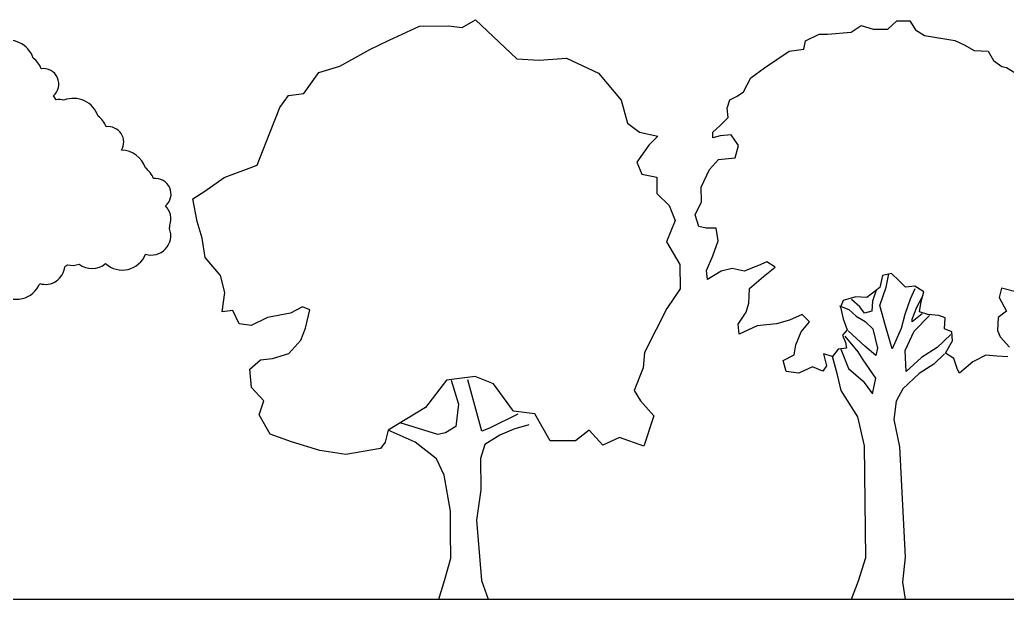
# Model space of a CAD drawing. Header units: millimetres. Extents: x 217.2 to 255.1, y 166.7 to 190.9.
# Drawn here: x 225.4 to 232.25, y 176.67 to 180.69 of the extents above; entities that cross this region are included whole.
import ezdxf

# ---------------------------------------------------------------- set-up
doc = ezdxf.new("R2010")
doc.units = ezdxf.units.MM
doc.layers.add('s', color=145, linetype='Continuous')
doc.layers.add('trees', color=104, linetype='Continuous')

msp = doc.modelspace()

# ---------------------------------------------------------------- linework, layer by layer
at = {"layer": 's', "color": 0}
msp.add_line((217.1888, 176.6733), (255.1288, 176.6733), dxfattribs=at)
at = {"layer": 'trees', "color": 97, "true_color": 0x279b30}
for p, q in [((227.9605, 180.5503), (228.1693, 180.6478)), ((228.1693, 180.6478), (228.37, 180.6494)), ((228.37, 180.6494), (228.4659, 180.6381)), ((228.4659, 180.6381), (228.5583, 180.6928)), ((228.5583, 180.6928), (228.8449, 180.4225)), ((231.4178, 180.628), (231.4809, 180.6847)), ((231.4809, 180.6847), (231.5698, 180.6854)), ((231.5698, 180.6854), (231.6084, 180.6222)), ((230.9409, 180.5916), (230.999, 180.5921)), ((231.6084, 180.6222), (231.6722, 180.5846)), ((231.6722, 180.5846), (231.883, 180.5482)), ((227.8262, 180.4864), (227.9605, 180.5503)), ((227.6175, 180.371), (227.8262, 180.4864)), ((230.5617, 180.36), (230.7332, 180.4757)), ((227.4711, 180.3279), (227.6175, 180.371)), ((228.8449, 180.4225), (229.0007, 180.4117)), ((229.0007, 180.4117), (229.1892, 180.4252)), ((229.1892, 180.4252), (229.4116, 180.3221)), ((227.3675, 180.1804), (227.4711, 180.3279)), ((229.4116, 180.3221), (229.5688, 180.1347)), ((227.2005, 180.0832), (227.2628, 180.1676)), ((227.2628, 180.1676), (227.3675, 180.1804)), ((229.5688, 180.1347), (229.612, 179.9763)), ((227.1066, 179.8429), (227.2005, 180.0832)), ((229.612, 179.9763), (229.6963, 179.9141)), ((229.6963, 179.9141), (229.8223, 179.8851)), ((229.8223, 179.8851), (229.7599, 179.8218)), ((230.2044, 179.8746), (230.2041, 179.9127)), ((230.2551, 179.8877), (230.2044, 179.8746)), ((230.3313, 179.8955), (230.2551, 179.8877)), ((230.3827, 179.8197), (230.3313, 179.8955)), ((227.0449, 179.6837), (227.1066, 179.8429)), ((229.7599, 179.8218), (229.677, 179.7043)), ((230.3579, 179.7361), (230.3827, 179.8197)), ((226.815, 179.5981), (227.0449, 179.6837)), ((229.677, 179.7043), (229.7106, 179.6208)), ((230.1808, 179.653), (230.2437, 179.7225)), ((230.2437, 179.7225), (230.3579, 179.7361)), ((229.7106, 179.6208), (229.8156, 179.6006)), ((230.1237, 179.531), (230.1808, 179.653)), ((226.681, 179.5042), (226.815, 179.5981)), ((229.8156, 179.6006), (229.8164, 179.4868)), ((229.8164, 179.4868), (229.9009, 179.4036)), ((226.6288, 179.2942), (226.5976, 179.4496)), ((229.9009, 179.4036), (229.9437, 179.2992)), ((226.6626, 179.1777), (226.6288, 179.2942)), ((230.2275, 179.247), (230.1585, 179.2464)), ((230.2409, 179.1582), (230.2275, 179.247)), ((226.6846, 179.0431), (226.6626, 179.1777)), ((229.8819, 179.152), (229.976, 178.994)), ((230.2036, 179.0563), (230.2409, 179.1582)), ((226.7904, 178.9181), (226.6846, 179.0431)), ((229.976, 178.994), (229.9773, 178.8263)), ((230.1608, 178.9543), (230.2036, 179.0563)), ((230.5795, 179.0138), (230.5216, 178.988)), ((230.636, 178.9762), (230.5795, 179.0138)), ((230.2625, 178.9479), (230.1668, 178.8909)), ((230.3385, 178.9684), (230.2625, 178.9479)), ((230.4203, 178.9491), (230.3385, 178.9684)), ((230.5216, 178.988), (230.4203, 178.9491)), ((230.5549, 178.912), (230.636, 178.9762)), ((226.8213, 178.8016), (226.7904, 178.9181)), ((230.4594, 178.8296), (230.5549, 178.912)), ((226.8014, 178.6667), (226.8213, 178.8016)), ((229.9773, 178.8263), (229.8856, 178.6908)), ((230.4547, 178.728), (230.4594, 178.8296)), ((232.2067, 178.8306), (232.189, 178.767)), ((232.3339, 178.799), (232.2067, 178.8306)), ((230.4353, 178.6643), (230.4547, 178.728)), ((232.189, 178.767), (232.2406, 178.6712)), ((226.8762, 178.6762), (226.8014, 178.6667)), ((226.9188, 178.5837), (226.8762, 178.6762)), ((227.2746, 178.6584), (227.1161, 178.6272)), ((227.3581, 178.701), (227.2746, 178.6584)), ((227.4092, 178.6804), (227.3581, 178.701)), ((227.3802, 178.5544), (227.4092, 178.6804)), ((229.8856, 178.6908), (229.8119, 178.5435)), ((230.3797, 178.5804), (230.4353, 178.6643))]:
    msp.add_line(p, q, dxfattribs=at)
at = {"layer": 'trees', "color": 97, "true_color": 0x25742c}
for p, q in [((231.164, 180.6061), (231.2326, 180.6519)), ((231.2326, 180.6519), (231.3162, 180.6272)), ((230.8469, 180.5473), (230.9409, 180.5916)), ((230.999, 180.5921), (231.164, 180.6061)), ((231.3162, 180.6272), (231.4178, 180.628)), ((230.8347, 180.4892), (230.8469, 180.5473)), ((231.883, 180.5482), (231.9467, 180.5178)), ((231.9467, 180.5178), (232.0159, 180.4803)), ((230.7332, 180.4757), (230.8347, 180.4892)), ((232.0159, 180.4803), (232.1122, 180.4738)), ((232.1122, 180.4738), (232.1507, 180.4106)), ((232.1507, 180.4106), (232.2073, 180.3675)), ((232.2073, 180.3675), (232.24, 180.3605)), ((232.24, 180.3605), (232.3294, 180.3049)), ((230.4679, 180.2903), (230.5617, 180.36)), ((230.3221, 180.1368), (230.3727, 180.1626)), ((230.3727, 180.1626), (230.4178, 180.1938)), ((230.3044, 180.0786), (230.3221, 180.1368)), ((230.3104, 180.0151), (230.3044, 180.0786)), ((230.2041, 179.9127), (230.2546, 179.9584)), ((230.2546, 179.9584), (230.3104, 180.0151)), ((230.1245, 179.4294), (230.1237, 179.531)), ((230.0816, 179.3402), (230.1245, 179.4294)), ((230.1076, 179.2587), (230.0816, 179.3402)), ((230.1585, 179.2464), (230.1076, 179.2587)), ((230.1668, 178.8909), (230.1608, 178.9543)), ((231.4438, 178.9317), (231.3804, 178.9185)), ((231.3804, 178.9185), (231.3611, 178.8367)), ((231.3611, 178.8367), (231.2727, 178.7653)), ((231.6042, 178.8441), (231.5407, 178.8381)), ((231.668, 178.8065), (231.6042, 178.8441)), ((231.6486, 178.7374), (231.668, 178.8065)), ((231.1078, 178.7458), (231.1024, 178.7331)), ((231.1965, 178.7719), (231.1078, 178.7458)), ((231.2727, 178.7653), (231.1965, 178.7719)), ((231.6364, 178.6665), (231.6486, 178.7374)), ((231.09, 178.7003), (231.1088, 178.6188)), ((231.6946, 178.6488), (231.6364, 178.6665)), ((231.7709, 178.6421), (231.6946, 178.6488)), ((232.2406, 178.6712), (232.1829, 178.6272)), ((227.0027, 178.5724), (226.9188, 178.5837)), ((227.1161, 178.6272), (227.0027, 178.5724)), ((230.3857, 178.5115), (230.3797, 178.5804)), ((230.6464, 178.5825), (230.5122, 178.5688)), ((230.7351, 178.6086), (230.6464, 178.5825)), ((230.8237, 178.6474), (230.7351, 178.6086)), ((230.8174, 178.5276), (230.8749, 178.597)), ((230.8749, 178.597), (230.8237, 178.6474)), ((231.1088, 178.6188), (231.1348, 178.5428)), ((231.8146, 178.6243), (231.7709, 178.6421)), ((231.8097, 178.5481), (231.8146, 178.6243)), ((232.1829, 178.6272), (232.1781, 178.5383)), ((227.3479, 178.4703), (227.3802, 178.5544)), ((229.8119, 178.5435), (229.7293, 178.3842)), ((230.5122, 178.5688), (230.3857, 178.5115)), ((230.78, 178.4384), (230.8174, 178.5276)), ((231.1348, 178.5428), (231.1042, 178.5045)), ((231.8607, 178.5285), (231.8097, 178.5481)), ((231.8666, 178.4651), (231.8607, 178.5285)), ((232.1781, 178.5383), (232.1966, 178.4931)), ((227.2648, 178.3768), (227.3479, 178.4703)), ((231.1042, 178.5045), (231.1228, 178.4538)), ((231.1228, 178.4538), (231.1303, 178.414)), ((231.8165, 178.3812), (231.8666, 178.4651)), ((232.1966, 178.4931), (232.2607, 178.4228)), ((227.1513, 178.343), (227.2648, 178.3768)), ((229.7293, 178.3842), (229.7211, 178.2793)), ((230.7678, 178.3676), (230.78, 178.4384)), ((231.0346, 178.357), (230.971, 178.3746)), ((230.971, 178.3746), (230.9916, 178.2931)), ((231.0723, 178.4081), (231.0346, 178.357)), ((231.1303, 178.414), (231.0723, 178.4081)), ((231.8748, 178.3436), (231.8165, 178.3812)), ((226.9931, 178.2699), (227.0675, 178.3334)), ((227.0675, 178.3334), (227.1513, 178.343)), ((230.6919, 178.3289), (230.7678, 178.3676)), ((230.7125, 178.2528), (230.6919, 178.3289)), ((231.9008, 178.2676), (231.8748, 178.3436)), ((232.0075, 178.3192), (231.9137, 178.2423)), ((232.096, 178.3653), (232.0075, 178.3192)), ((232.1723, 178.3586), (232.096, 178.3653)), ((232.2485, 178.3538), (232.1723, 178.3586)), ((227.0061, 178.1412), (226.9931, 178.2699)), ((229.7211, 178.2793), (229.6594, 178.1201)), ((230.8015, 178.2408), (230.7125, 178.2528)), ((230.8955, 178.2851), (230.8015, 178.2408)), ((230.9665, 178.2548), (230.8955, 178.2851)), ((230.9916, 178.2931), (230.9665, 178.2548)), ((231.9137, 178.2423), (231.9008, 178.2676)), ((228.3562, 178.1937), (228.211, 178.0039)), ((228.5567, 178.2193), (228.3562, 178.1937)), ((228.6829, 178.1663), (228.5567, 178.2193)), ((227.0907, 178.0491), (227.0061, 178.1412)), ((228.8221, 177.9788), (228.6829, 178.1663)), ((229.6594, 178.1201), (229.7019, 178.0485)), ((227.0585, 177.953), (227.0907, 178.0491)), ((229.7019, 178.0485), (229.7956, 177.9445)), ((228.211, 178.0039), (227.9517, 177.8462)), ((228.969, 177.959), (228.8221, 177.9788)), ((227.1344, 177.8188), (227.0585, 177.953)), ((229.0753, 177.7711), (228.969, 177.959)), ((229.7956, 177.9445), (229.7254, 177.7343)), ((227.9517, 177.8462), (227.9314, 177.7622)), ((229.3472, 177.8451), (229.2519, 177.7725)), ((229.4408, 177.7411), (229.3472, 177.8451)), ((227.2816, 177.7661), (227.1344, 177.8188)), ((227.4797, 177.7047), (227.2816, 177.7661)), ((227.9314, 177.7622), (227.8988, 177.72)), ((229.2519, 177.7725), (229.0753, 177.7711)), ((229.5572, 177.7959), (229.4408, 177.7411)), ((229.7254, 177.7343), (229.5572, 177.7959)), ((227.6596, 177.6762), (227.4797, 177.7047)), ((227.8988, 177.72), (227.6596, 177.6762))]:
    msp.add_line(p, q, dxfattribs=at)
at = {"layer": 'trees', "color": 64, "true_color": 0x78b116}
for p, q in [((230.4178, 180.1938), (230.4679, 180.2903)), ((226.5976, 179.4496), (226.681, 179.5042)), ((229.9437, 179.2992), (229.8819, 179.152)), ((231.495, 178.8813), (231.4438, 178.9317)), ((231.5407, 178.8381), (231.495, 178.8813))]:
    msp.add_line(p, q, dxfattribs=at)
at = {"layer": 'trees', "color": 49, "true_color": 0x594322}
for p, q in [((231.4065, 178.8371), (231.4239, 178.9315)), ((231.3358, 178.8166), (231.311, 178.7402)), ((231.3621, 178.7097), (231.4065, 178.8371)), ((231.6043, 178.8259), (231.5722, 178.7549)), ((231.1024, 178.7331), (231.09, 178.7003)), ((231.2224, 178.7014), (231.1658, 178.7517)), ((231.311, 178.7402), (231.3061, 178.6712)), ((231.5722, 178.7549), (231.5349, 178.6476)), ((231.618, 178.699), (231.6556, 178.7683)), ((231.0827, 178.7075), (231.1464, 178.6826)), ((231.1464, 178.6826), (231.1975, 178.6377)), ((231.2554, 178.6581), (231.2224, 178.7014)), ((231.3061, 178.6712), (231.2554, 178.6581)), ((231.4013, 178.5703), (231.3621, 178.7097)), ((231.586, 178.6153), (231.618, 178.699)), ((231.6565, 178.6539), (231.5861, 178.5972)), ((231.1975, 178.6377), (231.2613, 178.6001)), ((231.2613, 178.6001), (231.3125, 178.5496)), ((231.5349, 178.6476), (231.5103, 178.5512)), ((231.5861, 178.5972), (231.586, 178.6153)), ((231.5993, 178.5337), (231.7074, 178.6416)), ((231.4479, 178.411), (231.4013, 178.5703)), ((231.5103, 178.5512), (231.4479, 178.411)), ((231.5369, 178.399), (231.5993, 178.5337)), ((231.8535, 178.5103), (231.7599, 178.4189)), ((231.0923, 178.4082), (231.1441, 178.2743)), ((231.3339, 178.3647), (231.2572, 178.4276)), ((231.5453, 178.2521), (231.5369, 178.399)), ((231.8111, 178.3757), (231.7354, 178.3044)), ((231.0683, 178.2302), (231.0346, 178.357)), ((228.3892, 178.194), (228.4414, 178.0267)), ((228.6016, 177.8393), (228.506, 178.1949)), ((231.0945, 178.1215), (231.0683, 178.2302)), ((228.4414, 178.0267), (228.4217, 177.8708)), ((228.2963, 177.8159), (228.0352, 177.8977)), ((228.8522, 177.958), (228.6553, 177.8607)), ((228.141, 177.7638), (227.9517, 177.8462)), ((228.8231, 177.853), (228.7276, 177.8103)), ((228.9276, 177.8838), (228.8231, 177.853))]:
    msp.add_line(p, q, dxfattribs=at)
at = {"layer": 'trees', "color": 47, "true_color": 0x8d6a35}
for p, q in [((231.2572, 178.4276), (231.1421, 178.5356)), ((231.3125, 178.5496), (231.3462, 178.4156)), ((231.2122, 178.3892), (231.1224, 178.4974)), ((231.2453, 178.3332), (231.2122, 178.3892)), ((231.3462, 178.4156), (231.3339, 178.3647)), ((231.7599, 178.4189), (231.6516, 178.3491)), ((231.3352, 178.2069), (231.2453, 178.3332)), ((231.6516, 178.3491), (231.5453, 178.2521)), ((231.1441, 178.2743), (231.2464, 178.1862)), ((231.6343, 178.2401), (231.5208, 178.1321)), ((231.7354, 178.3044), (231.6343, 178.2401)), ((231.2464, 178.1862), (231.3106, 178.0978)), ((231.3106, 178.0978), (231.3352, 178.2069)), ((231.2103, 177.9392), (231.0945, 178.1215)), ((231.5208, 178.1321), (231.4761, 178.0483)), ((231.4761, 178.0483), (231.459, 177.9212)), ((231.2554, 177.7363), (231.2103, 177.9392)), ((231.459, 177.9212), (231.4986, 177.731)), ((228.3501, 177.8283), (228.2963, 177.8159)), ((228.4217, 177.8708), (228.3501, 177.8283)), ((228.6553, 177.8607), (228.6016, 177.8393)), ((228.2886, 177.6482), (228.141, 177.7638)), ((228.7276, 177.8103), (228.6233, 177.7466)), ((228.6233, 177.7466), (228.5941, 177.6506)), ((231.2641, 176.9622), (231.2554, 177.7363)), ((231.4986, 177.731), (231.538, 176.9643)), ((228.3404, 177.5348), (228.2886, 177.6482)), ((228.5941, 177.6506), (228.5958, 177.432)), ((228.3843, 177.2836), (228.3404, 177.5348)), ((228.5958, 177.432), (228.5645, 177.2221)), ((228.3855, 177.1369), (228.3843, 177.2836)), ((228.5645, 177.2221), (228.6007, 176.8032)), ((228.3869, 176.9572), (228.3855, 177.1369)), ((228.3461, 176.8102), (228.3869, 176.9572)), ((231.2145, 176.8021), (231.2641, 176.9622)), ((231.538, 176.9643), (231.5194, 176.7918)), ((228.3047, 176.6733), (228.3461, 176.8102)), ((228.6007, 176.8032), (228.6469, 176.6733)), ((231.1645, 176.6733), (231.2145, 176.8021)), ((231.5194, 176.7918), (231.5382, 176.6733))]:
    msp.add_line(p, q, dxfattribs=at)
at = {"layer": 'trees', "color": 97, "true_color": 0x279b30}
for centre, radius, start, end in [((225.3205, 180.371), 0.1795, 18.12458, 111.5346), ((225.7709, 179.9681), 0.1795, 18.12458, 111.5346), ((226.31, 179.1953), 0.1351, 252.98715, 20.99726)]:
    msp.add_arc(centre, radius, start, end, dxfattribs=at)
at = {"layer": 'trees', "color": 97, "true_color": 0x25742c}
for centre, radius, start, end in [((225.3986, 180.2992), 0.1576, 20.00125, 54.07578), ((225.5613, 180.2464), 0.1077, 309.73479, 97.75339), ((225.5423, 180.0733), 0.126, 30.80035, 45.79844), ((225.6716, 180.0125), 0.1271, 74.78059, 99.5804), ((225.849, 179.8963), 0.1576, 20.00125, 54.07578), ((226.0117, 179.8436), 0.1077, 329.26482, 97.75339), ((226.0988, 179.6091), 0.1795, 18.12458, 88.28141), ((226.177, 179.5373), 0.1576, 20.00125, 54.07578), ((226.3396, 179.4845), 0.1077, 309.73479, 97.75339), ((226.3206, 179.3114), 0.126, 339.71714, 45.79844), ((226.2952, 179.2713), 0.1436, 348.91355, 358.57876), ((226.1094, 179.1299), 0.1733, 228.05618, 338.42547), ((225.6806, 179.0383), 0.0657, 297.12747, 317.34499), ((225.9003, 179.113), 0.1457, 231.90617, 309.79451)]:
    msp.add_arc(centre, radius, start, end, dxfattribs=at)
at = {"layer": 'trees', "color": 55, "true_color": 0x97922b}
for centre, radius, start, end in [((225.763, 179.1151), 0.126, 254.30913, 292.07108), ((225.5761, 178.9924), 0.1351, 252.98715, 354.64382), ((225.3754, 178.9269), 0.1733, 228.05618, 338.42547)]:
    msp.add_arc(centre, radius, start, end, dxfattribs=at)

doc.saveas('drawing.dxf')
